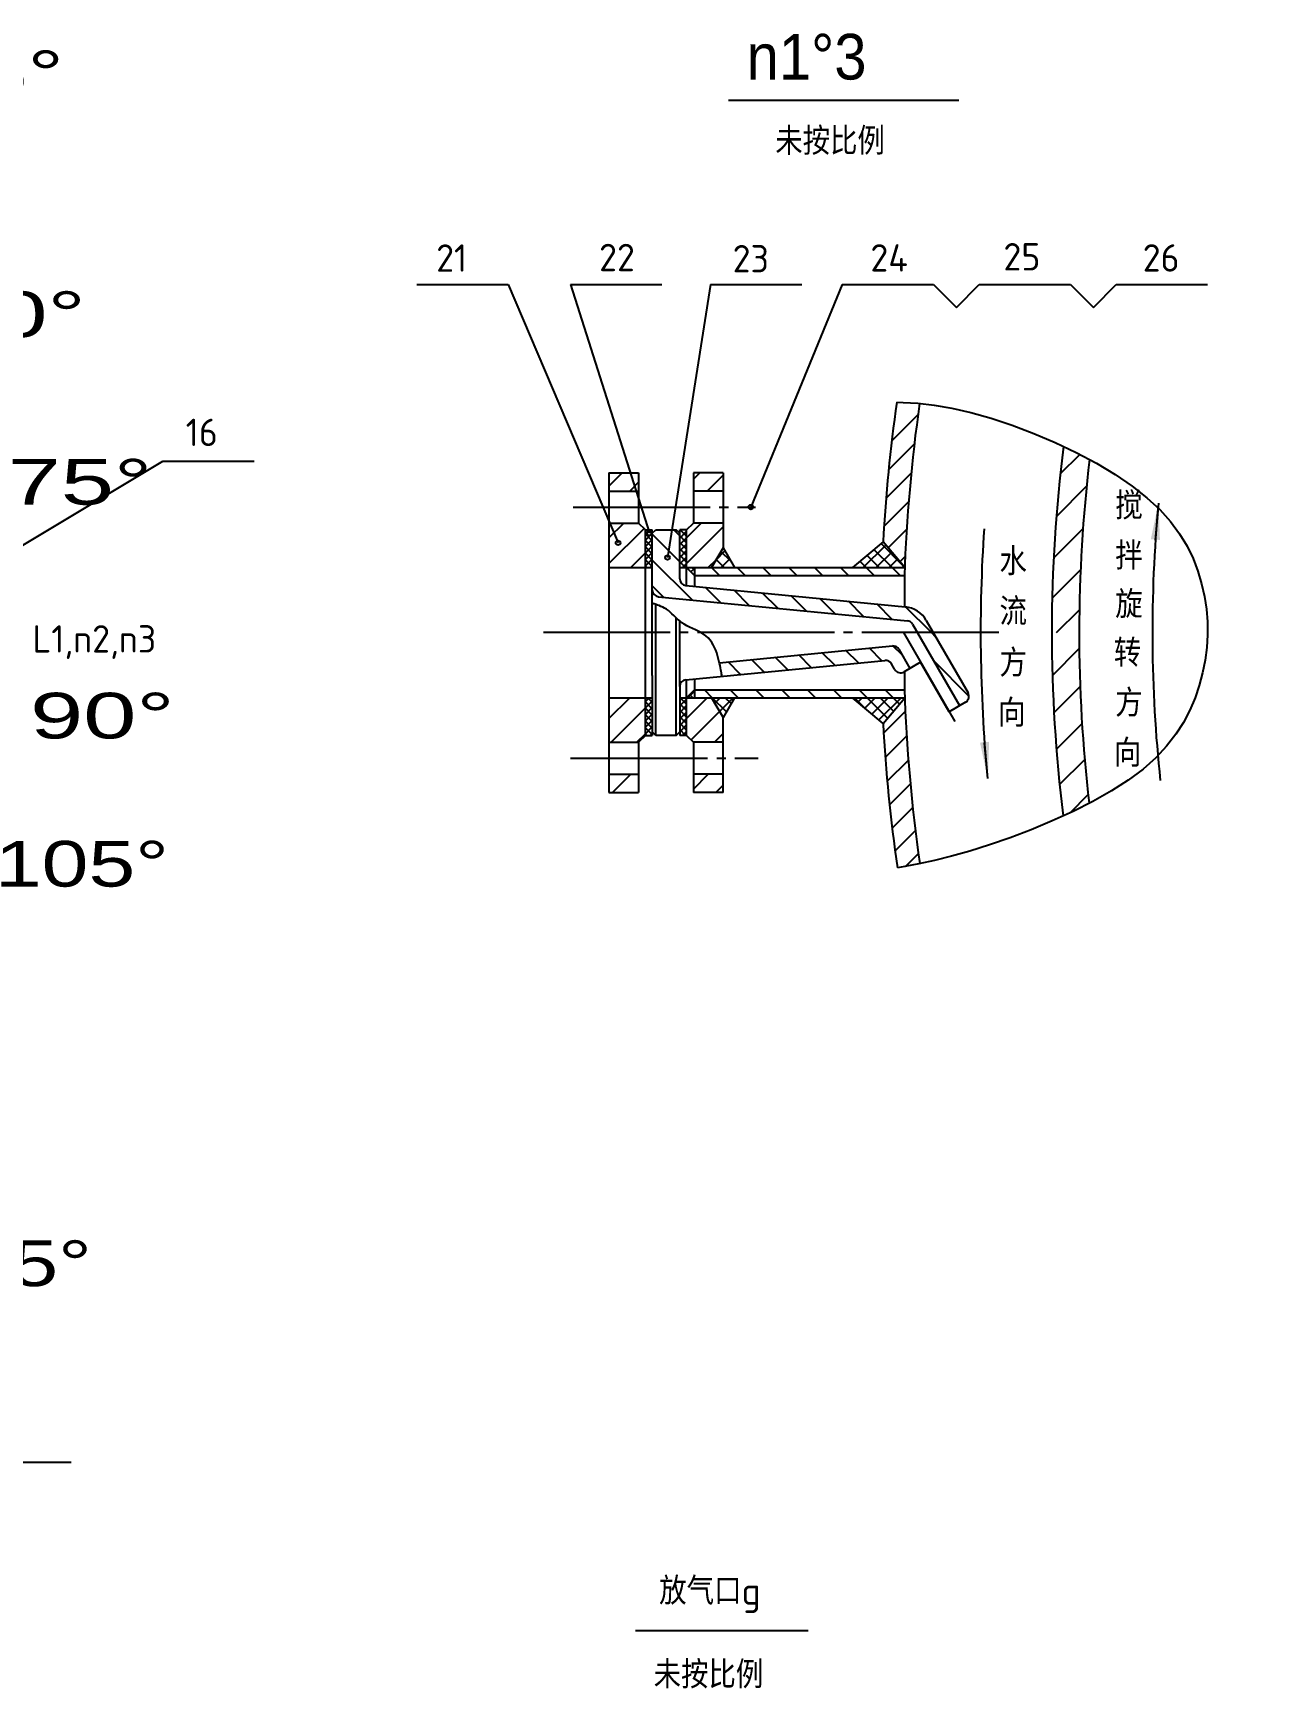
# Model space of a CAD drawing. Extents: x -623 to 82863, y -5386 to 376.
# Drawn here: x 5626.6 to 5761.3, y -451.4 to -269.7 of the extents above; entities that cross this region are included whole.
import ezdxf

# ---------------------------------------------------------------- set-up
doc = ezdxf.new("R2010")
doc.units = 0
doc.linetypes.add('DASHDOT', pattern=[18, 15, -1, 1, -1])
doc.layers.get('0').update_dxf_attribs({"color": 8, "linetype": 'CONTINUOUS'})
for name, color, linetype in [('1', 8, 'CONTINUOUS'), ('2', 94, 'DASHDOT'), ('5', 214, 'CONTINUOUS'), ('85', 7, 'CONTINUOUS')]:
    doc.layers.add(name, color=color, linetype=linetype)
doc.styles.get("Standard").update_dxf_attribs({"font": 'cadt_en', "bigfont": 'cadt_hz'})
doc.styles.add('STYLE1', font='tssdeng.shx', dxfattribs={"width": 0.7, "bigfont": 'hztxt.shx'})
doc.styles.add('STYLE185', font='cadt_en.shx', dxfattribs={"width": 0.94961, "bigfont": 'cadt_hz.shx'})
doc.styles.add('STYLE188', font='cadt_en.shx', dxfattribs={"width": 1.088705, "bigfont": 'cadt_hz.shx'})
doc.styles.add('STYLE191', font='cadt_en.shx', dxfattribs={"width": 1.378102, "bigfont": 'cadt_hz.shx'})
doc.styles.add('STYLE192', font='cadt_en.shx', dxfattribs={"width": 1.565508, "bigfont": 'cadt_hz.shx'})
doc.styles.add('STYLE195', font='cadt_en.shx', dxfattribs={"width": 1.565508, "bigfont": 'cadt_hz.shx'})
doc.styles.add('STYLE196', font='cadt_en.shx', dxfattribs={"width": 1.565508, "bigfont": 'cadt_hz.shx'})
doc.styles.add('STYLE197', font='cadt_en.shx', dxfattribs={"width": 1.044319, "bigfont": 'cadt_hz.shx'})
doc.styles.add('STYLE199', font='cadt_en.shx', dxfattribs={"width": 1.378102, "bigfont": 'cadt_hz.shx'})
doc.styles.add('STYLE205', font='cadt_en.shx', dxfattribs={"width": 1.478536, "bigfont": 'cadt_hz.shx'})
doc.dimstyles.get("Standard").update_dxf_attribs({"dimtxt": 3.5, "dimasz": 4, "dimexe": 2, "dimexo": 0, "dimgap": 1, "dimtad": 1, "dimtoh": 1, "dimdec": 4, "dimzin": 0, "dimtxsty": 'STANDARD', "dimcen": 0, "dimazin": 3, "dimtfac": 1, "dimtdec": 4, "dimtmove": 0, "dimatfit": 3, "dimtolj": 1, "dimtzin": 0})

# ---------------------------------------------------------------- blocks, each defined once
blk = doc.blocks.new('*D22')
for p, q in [((5561.43, -327.7), (5535.01, -359.1)), ((5535.01, -359.1), (5522.45, -359.1))]:
    blk.add_line(p, q)
for points in [[(5561.43, -327.7), (5559.24, -331.08), (5558.47, -330.44)], [(5542.12, -350.65), (5544.31, -347.27), (5545.07, -347.91)]]:
    blk.add_solid(points)
at = {"insert": (5523.88, -357.67), "char_height": 5, "attachment_point": 7, "style": 'STYLE188'}
blk.add_mtext('%%c450', dxfattribs=at)
blk = doc.blocks.new('*D24')
for p, q in [((5546.89, -324.54), (5530.64, -335.98)), ((5530.64, -335.98), (5514.63, -335.98))]:
    blk.add_line(p, q)
for points in [[(5541.98, -327.99), (5544.97, -325.28), (5545.54, -326.1)], [(5540.35, -329.14), (5537.36, -331.85), (5536.79, -331.04)]]:
    blk.add_solid(points)
at = {"insert": (5516.06, -334.55), "char_height": 5, "attachment_point": 7, "style": 'STYLE197'}
blk.add_mtext('4-%%c30', dxfattribs=at)

msp = doc.modelspace()

# ---------------------------------------------------------------- linework, layer by layer
for p, q in [((5678.62176, -297.20501), (5690.64748, -325.48457)), ((5700.77054, -297.20501), (5696.06304, -327.08918)), ((5721.15656, -310.08933), (5721.86908, -310.10554)), ((5721.86908, -310.10554), (5723.48145, -310.21341)), ((5723.48145, -310.21341), (5725.25755, -310.41861)), ((5725.25755, -310.41861), (5727.19057, -310.74337)), ((5720.61117, -314.33161), (5723.49282, -311.44996)), ((5727.19057, -310.74337), (5729.27369, -311.20994)), ((5729.27369, -311.20994), (5731.49308, -311.83383)), ((5731.49308, -311.83383), (5733.807, -312.60359)), ((5733.807, -312.60359), (5736.1667, -313.50102)), ((5736.1667, -313.50102), (5738.52341, -314.50791)), ((5720.26986, -317.50134), (5723.08701, -314.6842)), ((5738.52341, -314.50791), (5740.8284, -315.60608)), ((5740.8284, -315.60608), (5743.03291, -316.77731)), ((5592.97336, -345.12958), (5640.79961, -316.56082)), ((5719.98978, -320.60985), (5722.7474, -317.85223)), ((5743.03291, -316.77731), (5745.0882, -318.00342)), ((5745.0882, -318.00342), (5746.9455, -319.26621)), ((5746.9455, -319.26621), (5748.56727, -320.55032)), ((5719.76725, -323.66081), (5722.46974, -320.95832)), ((5748.56727, -320.55032), (5749.96067, -321.85175)), ((5749.82968, -321.14549), (5749.4792, -325.20429)), ((5749.96067, -321.85175), (5751.14408, -323.16937)), ((5751.14408, -323.16937), (5752.13586, -324.50202)), ((5720.22144, -326.03505), (5722.25027, -324.00622)), ((5752.13586, -324.50202), (5752.95437, -325.84856)), ((5721.51193, -327.57299), (5722.08563, -326.99929)), ((5752.95437, -325.84856), (5753.61797, -327.20782)), ((5753.61797, -327.20782), (5754.14504, -328.57868)), ((5754.14504, -328.57868), (5754.55394, -329.95997)), ((5754.55394, -329.95997), (5754.86014, -331.35026)), ((5754.86014, -331.35026), (5755.06756, -332.747)), ((5755.06756, -332.747), (5755.17722, -334.14732)), ((5755.17722, -334.14732), (5755.19015, -335.54839)), ((5755.19015, -335.54839), (5755.10737, -336.94736)), ((5755.10737, -336.94736), (5754.9299, -338.34138)), ((5754.65878, -339.72759), (5754.29502, -341.10316)), ((5754.9299, -338.34138), (5754.65878, -339.72759)), ((5754.29502, -341.10316), (5753.83642, -342.46541)), ((5753.83642, -342.46541), (5753.26781, -343.81232)), ((5719.7265, -346.32898), (5722.10054, -343.95494)), ((5752.5708, -345.14207), (5751.727, -346.45282)), ((5753.26781, -343.81232), (5752.5708, -345.14207)), ((5719.90709, -348.97682), (5722.25025, -346.63366)), ((5751.727, -346.45282), (5750.718, -347.74274)), ((5731.1431, -351.29974), (5730.78509, -347.38254)), ((5750.718, -347.74274), (5749.52541, -349.00998)), ((5720.12347, -351.58886), (5722.43741, -349.27492)), ((5748.13084, -350.25272), (5746.51588, -351.46912)), ((5749.52541, -349.00998), (5748.13084, -350.25272)), ((5720.37434, -354.16642), (5722.66061, -351.88015)), ((5746.51588, -351.46912), (5744.6733, -352.6558)), ((5742.64044, -353.80321), (5740.46581, -354.90024)), ((5744.6733, -352.6558), (5742.64044, -353.80321)), ((5720.65851, -356.71068), (5722.91853, -354.45066)), ((5738.1979, -355.9358), (5735.88523, -356.89878)), ((5740.46581, -354.90024), (5738.1979, -355.9358)), ((5720.97487, -359.22274), (5723.20996, -356.98765)), ((5733.5763, -357.77809), (5731.3196, -358.56263)), ((5735.88523, -356.89878), (5733.5763, -357.77809)), ((5722.11423, -360.91181), (5723.53379, -359.49225)), ((5729.16364, -359.24129), (5727.14961, -359.80687)), ((5731.3196, -358.56263), (5729.16364, -359.24129)), ((5722.04963, -360.92391), (5721.22825, -361.05566)), ((5723.58794, -360.63597), (5722.04963, -360.92391)), ((5725.28949, -360.26769), (5723.58794, -360.63597)), ((5727.14961, -359.80687), (5725.28949, -360.26769)), ((5711.45685, -444.62109), (5692.53854, -444.62109))]:
    msp.add_line(p, q)
for points in [[(5749.82968, -321.14549), (5749.98371, -325.17367), (5748.98741, -325.08764)], [(5731.1431, -351.29974), (5730.28111, -347.36185), (5731.27696, -347.27083)]]:
    msp.add_solid(points)
at = {"layer": '1'}
for p, q in [((5640.79961, -316.56082), (5650.79961, -316.56082, 1)), ((5620.76711, -426.13216), (5630.76711, -426.13216))]:
    msp.add_line(p, q, dxfattribs=at)
at = {"layer": '2'}
for p, q in [((5685.73206, -321.57006), (5705.70922, -321.57006)), ((5732.33321, -335.32006), (5682.48705, -335.32006)), ((5721.89186, -335.32006), (5727.51686, -345.06285)), ((5685.44499, -349.07006), (5705.99629, -349.07006))]:
    msp.add_line(p, q, dxfattribs=at)
at = {"layer": '5'}
for p, q in [((5702.74395, -277.0372), (5727.96698, -277.0372)), ((5685.44202, -297.20501), (5694.07247, -324.43914)), ((5715.19937, -297.20501), (5705.17593, -321.57006)), ((5725.19937, -297.20501), (5727.69937, -299.70501)), ((5727.69937, -299.70501), (5730.19937, -297.20501)), ((5740.19937, -297.20501), (5742.69937, -299.70501)), ((5742.69937, -299.70501), (5745.19937, -297.20501)), ((5739.0749, -317.93129), (5741.20176, -315.80444)), ((5689.64186, -319.28107), (5691.10286, -317.82006)), ((5698.89186, -318.51635), (5699.58815, -317.82006)), ((5691.93129, -319.82006), (5692.89186, -318.8595)), ((5700.41657, -319.82006), (5702.14186, -318.09478)), ((5738.63976, -322.60908), (5741.94837, -319.30046)), ((5689.64186, -324.93793), (5691.25972, -323.32006)), ((5698.14186, -324.92321), (5699.745, -323.32006)), ((5689.64186, -327.76635), (5693.49, -323.91821)), ((5693.64186, -324.47346), (5694.04525, -324.07006)), ((5693.64186, -325.18057), (5694.39186, -324.43057)), ((5694.39186, -325.26298), (5693.64186, -324.51298)), ((5693.64186, -325.88767), (5694.39186, -325.13767)), ((5694.39186, -325.97008), (5693.64186, -325.22008)), ((5694.39186, -324.55587), (5693.90605, -324.07006)), ((5697.39186, -327.55587), (5694.39186, -324.55587)), ((5697.39186, -324.72744), (5696.73448, -324.07006)), ((5697.39186, -324.25899), (5697.58079, -324.07006)), ((5697.39186, -324.9661), (5698.14186, -324.2161)), ((5698.14186, -325.47744), (5697.39186, -324.72744)), ((5697.39186, -325.67321), (5698.14186, -324.92321)), ((5698.14186, -324.77034), (5697.44159, -324.07006)), ((5698.14186, -327.75163), (5702.14186, -323.75163)), ((5738.34768, -327.14379), (5741.54811, -323.94336)), ((5692.04157, -328.19506), (5693.64186, -326.59478)), ((5693.64186, -326.59478), (5694.39186, -325.84478)), ((5694.39186, -326.67719), (5693.64186, -325.92719)), ((5693.64186, -327.30189), (5694.39186, -326.55189)), ((5694.39186, -327.3843), (5693.64186, -326.6343)), ((5698.14186, -326.18455), (5697.39186, -325.43455)), ((5697.39186, -326.38031), (5698.14186, -325.63031)), ((5698.14186, -326.89166), (5697.39186, -326.14166)), ((5697.39186, -327.08742), (5698.14186, -326.33742)), ((5698.14186, -327.59876), (5697.39186, -326.84876)), ((5697.39186, -327.79453), (5698.14186, -327.04453)), ((5701.39046, -327.33146), (5702.34319, -326.37873)), ((5702.98745, -327.4946), (5701.91528, -326.42244)), ((5717.49742, -328.19506), (5719.96411, -325.72837)), ((5719.24426, -328.19506), (5717.90122, -326.85203)), ((5720.65847, -328.19506), (5718.67019, -326.20678)), ((5718.91163, -328.19506), (5720.60936, -326.49734)), ((5721.83174, -327.95412), (5719.43916, -325.56154, 1)), ((5693.64186, -328.00899), (5694.39186, -327.25899)), ((5694.39186, -328.0914), (5693.64186, -327.3414)), ((5693.78841, -328.19506), (5693.64186, -328.04851)), ((5694.16289, -328.19506), (5694.39186, -327.9661)), ((5698.74953, -331.74197), (5694.39186, -327.3843)), ((5698.03105, -328.19506), (5697.39186, -327.55587)), ((5697.69843, -328.19506), (5698.14186, -327.75163)), ((5698.2737, -328.3269), (5698.40553, -328.19506)), ((5698.62725, -328.68046), (5699.01686, -328.29085)), ((5699.01686, -328.47376), (5698.73816, -328.19506)), ((5700.52685, -328.19506), (5701.39046, -327.33146)), ((5701.73448, -329.07006), (5700.85948, -328.19506)), ((5702.27369, -328.19506), (5701.39764, -327.31902)), ((5701.94107, -328.19506), (5702.86083, -327.2753)), ((5703.35528, -328.19506), (5703.37847, -328.17188)), ((5704.56291, -329.07006), (5703.68791, -328.19506)), ((5707.39133, -329.07006), (5706.51633, -328.19506)), ((5710.21976, -329.07006), (5709.34476, -328.19506)), ((5713.04819, -329.07006), (5712.17319, -328.19506)), ((5715.87662, -329.07006), (5715.00162, -328.19506)), ((5716.41583, -328.19506), (5716.36328, -328.14251)), ((5717.83004, -328.19506), (5717.13225, -327.49727)), ((5718.70504, -329.07006), (5717.83004, -328.19506)), ((5720.32584, -328.19506), (5721.2546, -327.26631)), ((5721.53347, -329.07006), (5720.65847, -328.19506)), ((5721.74006, -328.19506), (5721.89984, -328.03528)), ((5738.18563, -331.54848), (5741.29014, -328.44397)), ((5695.6179, -331.43877), (5694.39186, -330.21272)), ((5698.9808, -329.03401), (5699.01686, -328.99796)), ((5701.88115, -332.04516), (5700.21259, -330.3766)), ((5705.01278, -332.34836), (5703.34422, -330.6798)), ((5708.1444, -332.65156), (5706.47584, -330.983)), ((5711.27603, -332.95476), (5709.60747, -331.2862)), ((5714.40765, -333.25796), (5712.73909, -331.5894)), ((5717.53928, -333.56116), (5715.87072, -331.89259)), ((5720.6709, -333.86435), (5719.00234, -332.19579)), ((5724.95504, -335.32006), (5722.13441, -332.49943)), ((5738.65669, -335.32006), (5741.16153, -332.81523)), ((5725.45966, -335.82469), (5724.95504, -335.32006)), ((5711.80553, -339.14112), (5710.43155, -337.76713)), ((5714.38429, -338.89145), (5713.0103, -337.51746)), ((5716.96305, -338.64178), (5715.58906, -337.26779)), ((5719.5418, -338.39211), (5718.16782, -337.01812)), ((5721.78076, -337.80263), (5720.74952, -336.7714)), ((5738.20955, -340.00985), (5741.15143, -337.06796)), ((5704.06926, -339.89013), (5702.69528, -338.51614)), ((5706.64802, -339.64046), (5705.27403, -338.26647)), ((5709.22678, -339.39079), (5707.85279, -338.0168)), ((5729.07444, -342.26789), (5725.22529, -338.41874)), ((5700.96734, -342.44506), (5700.09234, -341.57006)), ((5703.79577, -342.44506), (5702.92077, -341.57006)), ((5706.6242, -342.44506), (5705.7492, -341.57006)), ((5709.45263, -342.44506), (5708.57763, -341.57006)), ((5712.28105, -342.44506), (5711.40605, -341.57006)), ((5715.10948, -342.44506), (5714.23448, -341.57006)), ((5717.93791, -342.44506), (5717.06291, -341.57006)), ((5720.76633, -342.44506), (5719.89133, -341.57006)), ((5738.37834, -344.08369), (5741.25069, -341.21134)), ((5689.64186, -344.73692), (5691.93371, -342.44506)), ((5693.64186, -342.85824), (5694.05503, -342.44506)), ((5693.64186, -343.56534), (5694.39186, -342.81534)), ((5694.39186, -343.64775), (5693.64186, -342.89775)), ((5694.39186, -342.94065), (5693.89628, -342.44506)), ((5697.39186, -342.64377), (5697.59056, -342.44506)), ((5697.39186, -343.35088), (5698.14186, -342.60088)), ((5698.14186, -343.86222), (5697.39186, -343.11222)), ((5697.39186, -344.05798), (5698.14186, -343.30798)), ((5698.14186, -343.15511), (5697.43181, -342.44506)), ((5698.14186, -342.44801), (5698.13892, -342.44506)), ((5698.14186, -344.7222), (5700.41899, -342.44506)), ((5698.29767, -342.44506), (5699.01686, -341.72588)), ((5698.84602, -342.44506), (5698.49394, -342.09298)), ((5699.01686, -341.90879), (5698.84749, -341.73943)), ((5699.00478, -342.44506), (5699.01686, -342.43298)), ((5702.50442, -343.98214), (5700.96734, -342.44506)), ((5701.23641, -343.04185), (5701.8332, -342.44506)), ((5701.75405, -343.93843), (5703.24742, -342.44506)), ((5703.02206, -343.08557), (5702.38156, -342.44506)), ((5717.68687, -343.60824), (5716.52369, -342.44506)), ((5716.89273, -342.94188), (5717.38955, -342.44506)), ((5717.66171, -343.58713), (5718.80377, -342.44506)), ((5720.16509, -344.67225), (5717.93791, -342.44506)), ((5718.43068, -344.23237), (5720.21798, -342.44506)), ((5719.19965, -344.87761), (5721.63219, -342.44506)), ((5720.81033, -343.90328), (5719.35212, -342.44506)), ((5721.45557, -343.1343), (5720.76633, -342.44506)), ((5689.88714, -347.32006), (5693.64186, -343.56534)), ((5693.64186, -344.27245), (5694.39186, -343.52245)), ((5694.39186, -344.35486), (5693.64186, -343.60486)), ((5693.64186, -344.97956), (5694.39186, -344.22956)), ((5694.39186, -345.06197), (5693.64186, -344.31197)), ((5693.64186, -345.68666), (5694.39186, -344.93666)), ((5694.39186, -345.76907), (5693.64186, -345.01907)), ((5698.14186, -344.56933), (5697.39186, -343.81933)), ((5697.39186, -344.76509), (5698.14186, -344.01509)), ((5698.14186, -345.27643), (5697.39186, -344.52643)), ((5697.39186, -345.4722), (5698.14186, -344.7222)), ((5698.14186, -345.98354), (5697.39186, -345.23354)), ((5698.63214, -347.06034), (5701.75405, -343.93843)), ((5692.71556, -347.32006), (5693.64186, -346.39377)), ((5693.64186, -346.39377), (5694.39186, -345.64377)), ((5694.39186, -346.47618), (5693.64186, -345.72618)), ((5693.77864, -346.57006), (5693.64186, -346.43329)), ((5694.17267, -346.57006), (5694.39186, -346.35088)), ((5697.39186, -346.1793), (5698.14186, -345.4293)), ((5698.02128, -346.57006), (5697.39186, -345.94065)), ((5697.7082, -346.57006), (5698.14186, -346.13641)), ((5701.20084, -347.32006), (5702.14186, -346.37905)), ((5738.64222, -348.06245), (5741.45146, -345.25322)), ((5738.99525, -351.95207), (5741.74696, -349.20035)), ((5690.04399, -352.82006), (5692.04399, -350.82006)), ((5698.89186, -352.45748), (5700.52927, -350.82006)), ((5701.3577, -352.82006), (5702.14186, -352.03591)), ((5692.87242, -352.82006), (5692.89186, -352.80062)), ((5740.14175, -355.04821), (5742.13131, -353.05864))]:
    msp.add_line(p, q, dxfattribs=at)
for centre in [(5705.17593, -321.57006), (5690.64748, -325.48457), (5694.07247, -324.43914), (5696.06304, -327.08918)]:
    msp.add_circle(centre, 0.25, dxfattribs=at)
for radius, start, end in [(151.48734, 174.6449048, 186.1366881), (170.29466, 176.1742008, 185.2601804)]:
    msp.add_arc((5900.64186, -335.32006), radius, start, end, dxfattribs=at)
at = {"layer": '85'}
for p, q in [((5668.62176, -297.20501), (5678.62176, -297.20501, 6.28319)), ((5685.44202, -297.20501), (5695.44202, -297.20501)), ((5700.77054, -297.20501), (5710.77054, -297.20501)), ((5715.19937, -297.20501), (5725.19937, -297.20501)), ((5730.19937, -297.20501), (5740.19937, -297.20501)), ((5745.19937, -297.20501), (5755.19937, -297.20501)), ((5689.64186, -317.82006), (5689.64186, -352.82006)), ((5689.64186, -317.82006), (5692.89186, -317.82006)), ((5692.89186, -317.82006), (5692.89186, -323.32006)), ((5698.89186, -317.82006), (5698.89186, -323.32006)), ((5702.14186, -317.82006), (5698.89186, -317.82006, 6.28319)), ((5702.14186, -317.82006), (5702.14186, -326.03)), ((5689.64186, -319.82006), (5692.89186, -319.82006)), ((5702.14186, -319.82006), (5698.89186, -319.82006)), ((5689.64186, -323.32006), (5692.89186, -323.32006)), ((5693.64186, -324.07006), (5692.89186, -323.32006)), ((5698.14186, -324.07006), (5698.89186, -323.32006)), ((5702.14186, -323.32006), (5698.89186, -323.32006)), ((5693.64186, -346.57006), (5693.64186, -324.07006)), ((5693.64186, -324.07006), (5694.39186, -324.07006)), ((5694.39186, -324.44506), (5694.76686, -324.07006)), ((5694.39186, -330.63917), (5694.39186, -324.07006)), ((5694.76686, -324.07006), (5697.01686, -324.07006)), ((5697.39186, -324.44506), (5697.01686, -324.07006)), ((5698.14186, -324.07006), (5697.39186, -324.07006)), ((5697.39186, -329.42261), (5697.39186, -324.07006)), ((5698.14186, -330.17612), (5698.14186, -324.07006)), ((5702.14186, -326.03), (5700.89186, -328.19506)), ((5702.14186, -326.03), (5703.39186, -328.19506)), ((5719.66507, -325.37198), (5716.30065, -328.19506)), ((5722.03392, -328.19506), (5719.66507, -325.37198)), ((5689.64186, -328.19506), (5694.39186, -328.19506)), ((5697.39186, -328.19506), (5722.03392, -328.19506)), ((5698.14186, -328.19506), (5699.01686, -329.07006)), ((5699.01686, -328.19506), (5699.01686, -330.26083)), ((5694.39186, -340.00096), (5694.39186, -330.63917, 6.28319)), ((5698.06958, -330.16912), (5722.08587, -332.49434, 6.28319)), ((5699.01686, -329.07006), (5722.00116, -329.07006)), ((5722.00116, -329.07006), (5722.00116, -332.48613)), ((5694.40793, -332.12019), (5694.39186, -332.11517)), ((5694.39662, -332.11666), (5694.39245, -332.11535)), ((5694.42995, -332.12708), (5694.40793, -332.12019)), ((5694.46626, -332.13844), (5694.42995, -332.12708)), ((5694.52043, -332.15539), (5694.46626, -332.13844)), ((5694.59602, -332.17903), (5694.52043, -332.15539)), ((5694.69662, -332.2105), (5694.59602, -332.17903)), ((5694.82446, -332.25097), (5694.69662, -332.2105)), ((5694.76686, -346.57006), (5694.76686, -332.23273)), ((5694.9765, -332.30187), (5694.82446, -332.25097)), ((5695.14838, -332.36472), (5694.9765, -332.30187)), ((5695.06958, -331.38568), (5722.32555, -334.02455)), ((5695.33573, -332.441), (5695.14838, -332.36472)), ((5695.53418, -332.53223), (5695.33573, -332.441)), ((5695.73935, -332.63989), (5695.53418, -332.53223)), ((5695.94689, -332.7655), (5695.73935, -332.63989)), ((5696.15243, -332.91055), (5695.94689, -332.7655)), ((5696.35295, -333.07549), (5696.15243, -332.91055)), ((5696.55087, -333.25654), (5696.35295, -333.07549)), ((5696.74997, -333.44889), (5696.55087, -333.25654)), ((5696.95402, -333.6477), (5696.74997, -333.44889)), ((5697.1668, -333.84816), (5696.95402, -333.6477)), ((5697.01686, -346.57006), (5697.01686, -333.7069)), ((5697.39209, -334.04542), (5697.1668, -333.84816)), ((5697.39186, -341.21752), (5697.39186, -334.04522)), ((5697.63366, -334.23468), (5697.39209, -334.04542)), ((5697.89528, -334.4111), (5697.63366, -334.23468)), ((5724.39485, -333.98037), (5728.9742, -341.91205)), ((5698.179, -334.57159), (5697.89528, -334.4111)), ((5698.47991, -334.72), (5698.179, -334.57159)), ((5698.79136, -334.8619), (5698.47991, -334.72)), ((5699.10672, -335.00287), (5698.79136, -334.8619)), ((5699.41933, -335.14849), (5699.10672, -335.00287)), ((5699.72257, -335.30433), (5699.41933, -335.14849)), ((5700.00977, -335.47597), (5699.72257, -335.30433)), ((5700.2743, -335.669), (5700.00977, -335.47597)), ((5700.51101, -335.88739), (5700.2743, -335.669)), ((5700.72069, -336.12877), (5700.51101, -335.88739)), ((5700.90563, -336.38916), (5700.72069, -336.12877)), ((5722.9028, -334.39606), (5728.05017, -343.31157)), ((5701.06812, -336.66461), (5700.90563, -336.38916)), ((5701.21043, -336.95113), (5701.06812, -336.66461)), ((5701.33486, -337.24475), (5701.21043, -336.95113)), ((5701.4437, -337.54151), (5701.33486, -337.24475)), ((5701.53923, -337.83744), (5701.4437, -337.54151)), ((5701.62346, -338.12861), (5701.53923, -337.83744)), ((5701.74407, -338.60824), (5720.68008, -336.77489)), ((5721.40188, -337.1464), (5722.60855, -339.23641)), ((5698.06958, -340.47101), (5719.86374, -338.36094)), ((5701.69733, -338.41127), (5701.62346, -338.12861)), ((5701.76151, -338.68174), (5701.69733, -338.41127)), ((5701.81667, -338.93632), (5701.76151, -338.68174)), ((5701.86347, -339.17132), (5701.81667, -338.93632)), ((5701.90258, -339.38302), (5701.86347, -339.17132)), ((5701.93466, -339.56775), (5701.90258, -339.38302)), ((5701.96039, -339.72181), (5701.93466, -339.56775)), ((5701.98043, -339.84282), (5701.96039, -339.72181)), ((5720.93451, -339.33689), (5720.58553, -338.73245)), ((5723.76686, -338.56766), (5721.95903, -339.61141)), ((5722.00116, -339.58709), (5722.00116, -341.57006)), ((5726.89186, -343.98032), (5723.76686, -338.56766)), ((5694.39186, -340.00096), (5694.39186, -346.57006)), ((5697.39186, -341.21752), (5697.39186, -346.57006)), ((5698.14186, -346.57006), (5698.14186, -340.46401)), ((5698.14186, -342.44506), (5699.01686, -341.57006)), ((5699.01686, -340.37929), (5699.01686, -342.44506)), ((5699.01686, -341.57006), (5722.00116, -341.57006)), ((5701.99549, -339.93376), (5701.98043, -339.84282)), ((5702.00628, -339.99892), (5701.99549, -339.93376)), ((5702.01351, -340.0426), (5702.00628, -339.99892)), ((5702.0179, -340.0691), (5702.01351, -340.0426)), ((5702.02015, -340.0827), (5702.0179, -340.0691)), ((5702.02098, -340.08771), (5702.02015, -340.0827)), ((5702.0211, -340.08843), (5702.02098, -340.08771, 6.28319)), ((5689.64186, -342.44506), (5694.39186, -342.44506)), ((5697.39186, -342.44506), (5722.03392, -342.44506)), ((5700.89186, -342.44506), (5702.14186, -344.61013)), ((5703.39186, -342.44506), (5702.14186, -344.61013)), ((5719.66507, -345.26815), (5716.30065, -342.44506)), ((5719.66507, -345.26815), (5722.03392, -342.44506)), ((5728.69969, -342.93657), (5726.89186, -343.98032)), ((5702.14186, -352.82006), (5702.14186, -344.61013)), ((5693.64186, -346.57006), (5692.89186, -347.32006)), ((5693.64186, -346.57006), (5694.39186, -346.57006)), ((5694.76686, -346.57006), (5694.39186, -346.19506)), ((5697.01686, -346.57006), (5694.76686, -346.57006)), ((5697.01686, -346.57006), (5697.39186, -346.19506)), ((5698.14186, -346.57006), (5697.39186, -346.57006)), ((5698.14186, -346.57006), (5698.89186, -347.32006)), ((5689.64186, -347.32006), (5692.89186, -347.32006)), ((5692.89186, -347.32006), (5692.89186, -352.82006)), ((5702.14186, -347.32006), (5698.89186, -347.32006)), ((5698.89186, -347.32006), (5698.89186, -352.82006)), ((5689.64186, -350.82006), (5692.89186, -350.82006)), ((5702.14186, -350.82006), (5698.89186, -350.82006)), ((5689.64186, -352.82006), (5692.89186, -352.82006)), ((5702.14186, -352.82006), (5698.89186, -352.82006))]:
    msp.add_line(p, q, dxfattribs=at)
for centre, radius, start, end in [((5900.64186, -335.32006), 181.25, 171.9982088, 176.8536845), ((5900.64186, -335.32006), 178.75, 171.9324323, 177.9962426), ((5900.64186, -335.32006), 162.5, 172.7943657, 187.0956681), ((5900.64186, -335.32006), 159.5, 173.1775781, 186.7275325), ((5695.14186, -330.63917), 0.75, 180, 264.4699629), ((5698.14186, -329.42261), 0.75, 180, 264.4699629), ((5721.79677, -335.48037), 3, 30, 84.4699629), ((5722.25328, -334.77106), 0.75, 30, 84.4699629), ((5720.75236, -337.5214), 0.75, 30, 95.5300371), ((5719.93602, -339.10745), 0.75, 30, 95.5300371), ((5721.58403, -338.96189), 0.75, 210, 300), ((5698.14186, -341.21752), 0.75, 95.5300371, 180), ((5900.64186, -335.32006), 178.75, 181.9872117, 188.1348431), ((5728.32469, -342.28705), 0.75, 300, 390), ((5900.64186, -335.32006), 181.25, 183.1463155, 188.1629856)]:
    msp.add_arc(centre, radius, start, end, dxfattribs=at)

# ---------------------------------------------------------------- texts
at = {"style": 'STYLE1'}
for s, p in [('未按比例', (5707.86184, -283.0066)), ('L1,n2,n3', (5626.51808, -337.503)), ('未按比例', (5694.54489, -450.91141))]:
    msp.add_text(s, height=3, dxfattribs=at).set_placement(p)
at = {"style": 'STYLE1', "width": 1.003}
for s, p in [('16', (5643.29961, -314.89416)), ('放气口g', (5695.13708, -441.75043))]:
    msp.add_text(s, height=3, dxfattribs=at).set_placement(p)
at = {"char_height": 5, "attachment_point": 7}
for s, insert, style in [('45%%d', (5614.98655, -276.66354), 'STYLE205'), ('60%%d', (5616.51946, -303.0322), 'STYLE195'), ('75%%d', (5623.79511, -321.3795), 'STYLE196'), ('90%%d', (5626.25321, -346.97752), 'STYLE192'), ('105%%d', (5622.39518, -363.19536), 'STYLE191'), ('135%%d', (5613.95363, -406.94111), 'STYLE199')]:
    msp.add_mtext(s, dxfattribs=dict(at, insert=insert, style=style))
at = {"layer": '5', "style": 'STYLE1', "width": 1.003}
for s, p in [('21', (5670.72397, -295.8055)), ('22', (5688.56442, -295.74835)), ('23', (5703.19091, -295.87535)), ('24', (5718.27462, -295.79035)), ('25', (5732.84439, -295.66535)), ('26', (5748.09639, -295.79135)), ('搅', (5745.0898, -322.93247)), ('拌', (5745.0898, -328.41084)), ('水', (5732.41128, -329.03694)), ('旋', (5745.0898, -333.73269)), ('流', (5732.41128, -334.51532)), ('转', (5744.93328, -339.05454)), ('方', (5732.41128, -340.15021)), ('方', (5745.0898, -344.53291)), ('向', (5732.25475, -345.62859)), ('向', (5744.93328, -350.01129))]:
    msp.add_text(s, height=3, dxfattribs=at).set_placement(p)
at = {"layer": '5', "insert": (5704.72224, -274.83321), "char_height": 5, "attachment_point": 7, "style": 'STYLE185'}
msp.add_mtext('n1%%d3', dxfattribs=at)

# ---------------------------------------------------------------- dimensions: what is measured, and where the dimension line sits
for p1, p2, text, picture, middle in [((5540.34783, -329.14386), (5541.98343, -327.99285), '4-%%c30', '*D24', (82747.51952, -5039.67906)), ((5542.11508, -350.65274), (5561.42938, -327.69717), '%%c450', '*D22', (82863.03776, -5386.45886))]:
    dim = msp.add_diameter_dim_2p(p1=p1, p2=p2, text=text, dimstyle='STANDARD')
    dim.commit()
    dim.dimension.update_dxf_attribs({"geometry": picture, "text_midpoint": middle})

doc.saveas('drawing.dxf')
